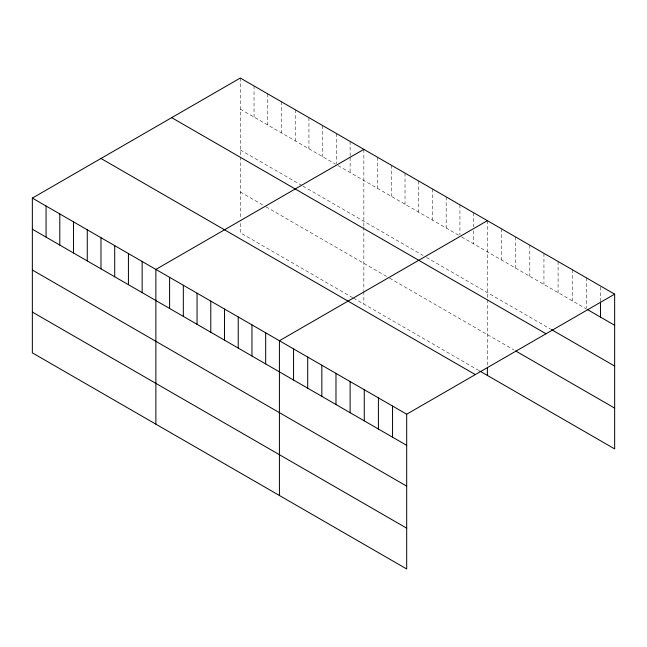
<?xml version="1.0" encoding="UTF-8"?>
<svg xmlns="http://www.w3.org/2000/svg" width="647" height="647" viewBox="0 0 647 647"><rect width="100%" height="100%" fill="white"/><g stroke="black" fill="none" stroke-linecap="round" stroke-linejoin="round"><path stroke-width="0.49" stroke-dasharray="3.23 2.43" d="M240.312 109.157L335.534 164.136M338.106 165.616L459.063 235.451M461.643 236.939L586.368 308.951M240.312 149.95L302.076 185.616M302.933 186.11L423.041 255.452M426.47 257.425L550.597 329.097M240.312 191.989L265.189 206.353M266.046 206.846L388.726 277.668M389.583 278.161L513.993 349.995M352.696 297.669L240.312 232.783L240.312 220.158M353.553 298.162L478.796 370.472M600.505 286.985L600.505 301.049M586.368 277.822L586.368 307.948M572.223 269.653L572.223 300.782M558.086 261.493L558.086 292.622M543.941 253.325L543.941 284.454M529.804 245.164L529.804 276.293M515.659 236.996L515.659 268.125M501.514 228.836L501.514 259.965M487.377 220.667L487.377 298.599M487.377 299.601L487.377 365.709M473.653 212.742L473.653 226.806M473.653 230.817L473.653 243.87M459.928 204.816L459.928 234.942M446.195 196.898L446.195 228.027M432.471 188.973L432.471 220.101M418.746 181.047L418.746 212.176M405.022 173.121L405.022 204.25M391.298 165.195L391.298 196.324M377.573 157.27L377.573 188.398M363.849 149.352L363.849 226.28M363.849 227.275L363.849 290.503M363.849 291.473L363.849 304.106M350.116 141.426L350.116 156.485M350.116 157.488L350.116 172.555M336.391 133.5L336.391 163.626M322.667 125.575L322.667 156.703M308.942 117.649L308.942 148.778M295.218 109.723L295.218 140.852M281.494 101.805L281.494 132.934M267.769 93.88L267.769 125.008M254.036 85.954L254.036 117.083M240.312 78.028L240.312 155.959M240.312 156.962L240.312 218.217"/><path stroke-width="0.97" d="M32.35 198.095L406.688 414.217L406.688 568.972L32.35 352.85L32.35 198.095L240.312 78.028L614.65 294.15L614.65 448.905L479.653 370.966M363.849 149.352L155.878 269.419L155.878 424.173M487.377 220.667L279.415 340.734L279.415 495.489M406.688 414.217L614.65 294.15M587.201 309.428L614.65 325.279M551.43 329.574L614.65 366.073M171.69 117.649L546.019 333.771M515.659 350.957L614.65 408.111M100.981 158.475L475.31 374.597M32.35 229.224L406.688 445.346M32.35 270.017L406.688 486.14M32.35 312.056L406.688 528.178M600.505 302.052L600.505 317.111M487.377 367.65L487.377 375.422M392.543 406.049L392.543 437.178M378.406 397.889L378.406 429.018M364.261 389.72L364.261 420.849M350.116 381.56L350.116 412.689M335.979 373.392L335.979 404.521M321.834 365.231L321.834 396.36M307.697 357.063L307.697 388.192M293.552 348.903L293.552 380.032M265.682 332.809L265.682 363.938M251.958 324.883L251.958 356.012M238.233 316.965L238.233 348.094M224.509 309.04L224.509 340.168M210.785 301.114L210.785 332.243M197.06 293.188L197.06 324.317M183.336 285.262L183.336 316.391M169.603 277.337L169.603 308.465M142.154 261.493L142.154 292.622M128.429 253.567L128.429 284.696M114.705 245.642L114.705 276.77M100.981 237.716L100.981 268.845M87.256 229.79L87.256 260.919M73.523 221.872L73.523 253.001M59.799 213.947L59.799 245.076M46.074 206.021L46.074 237.15"/></g></svg>
